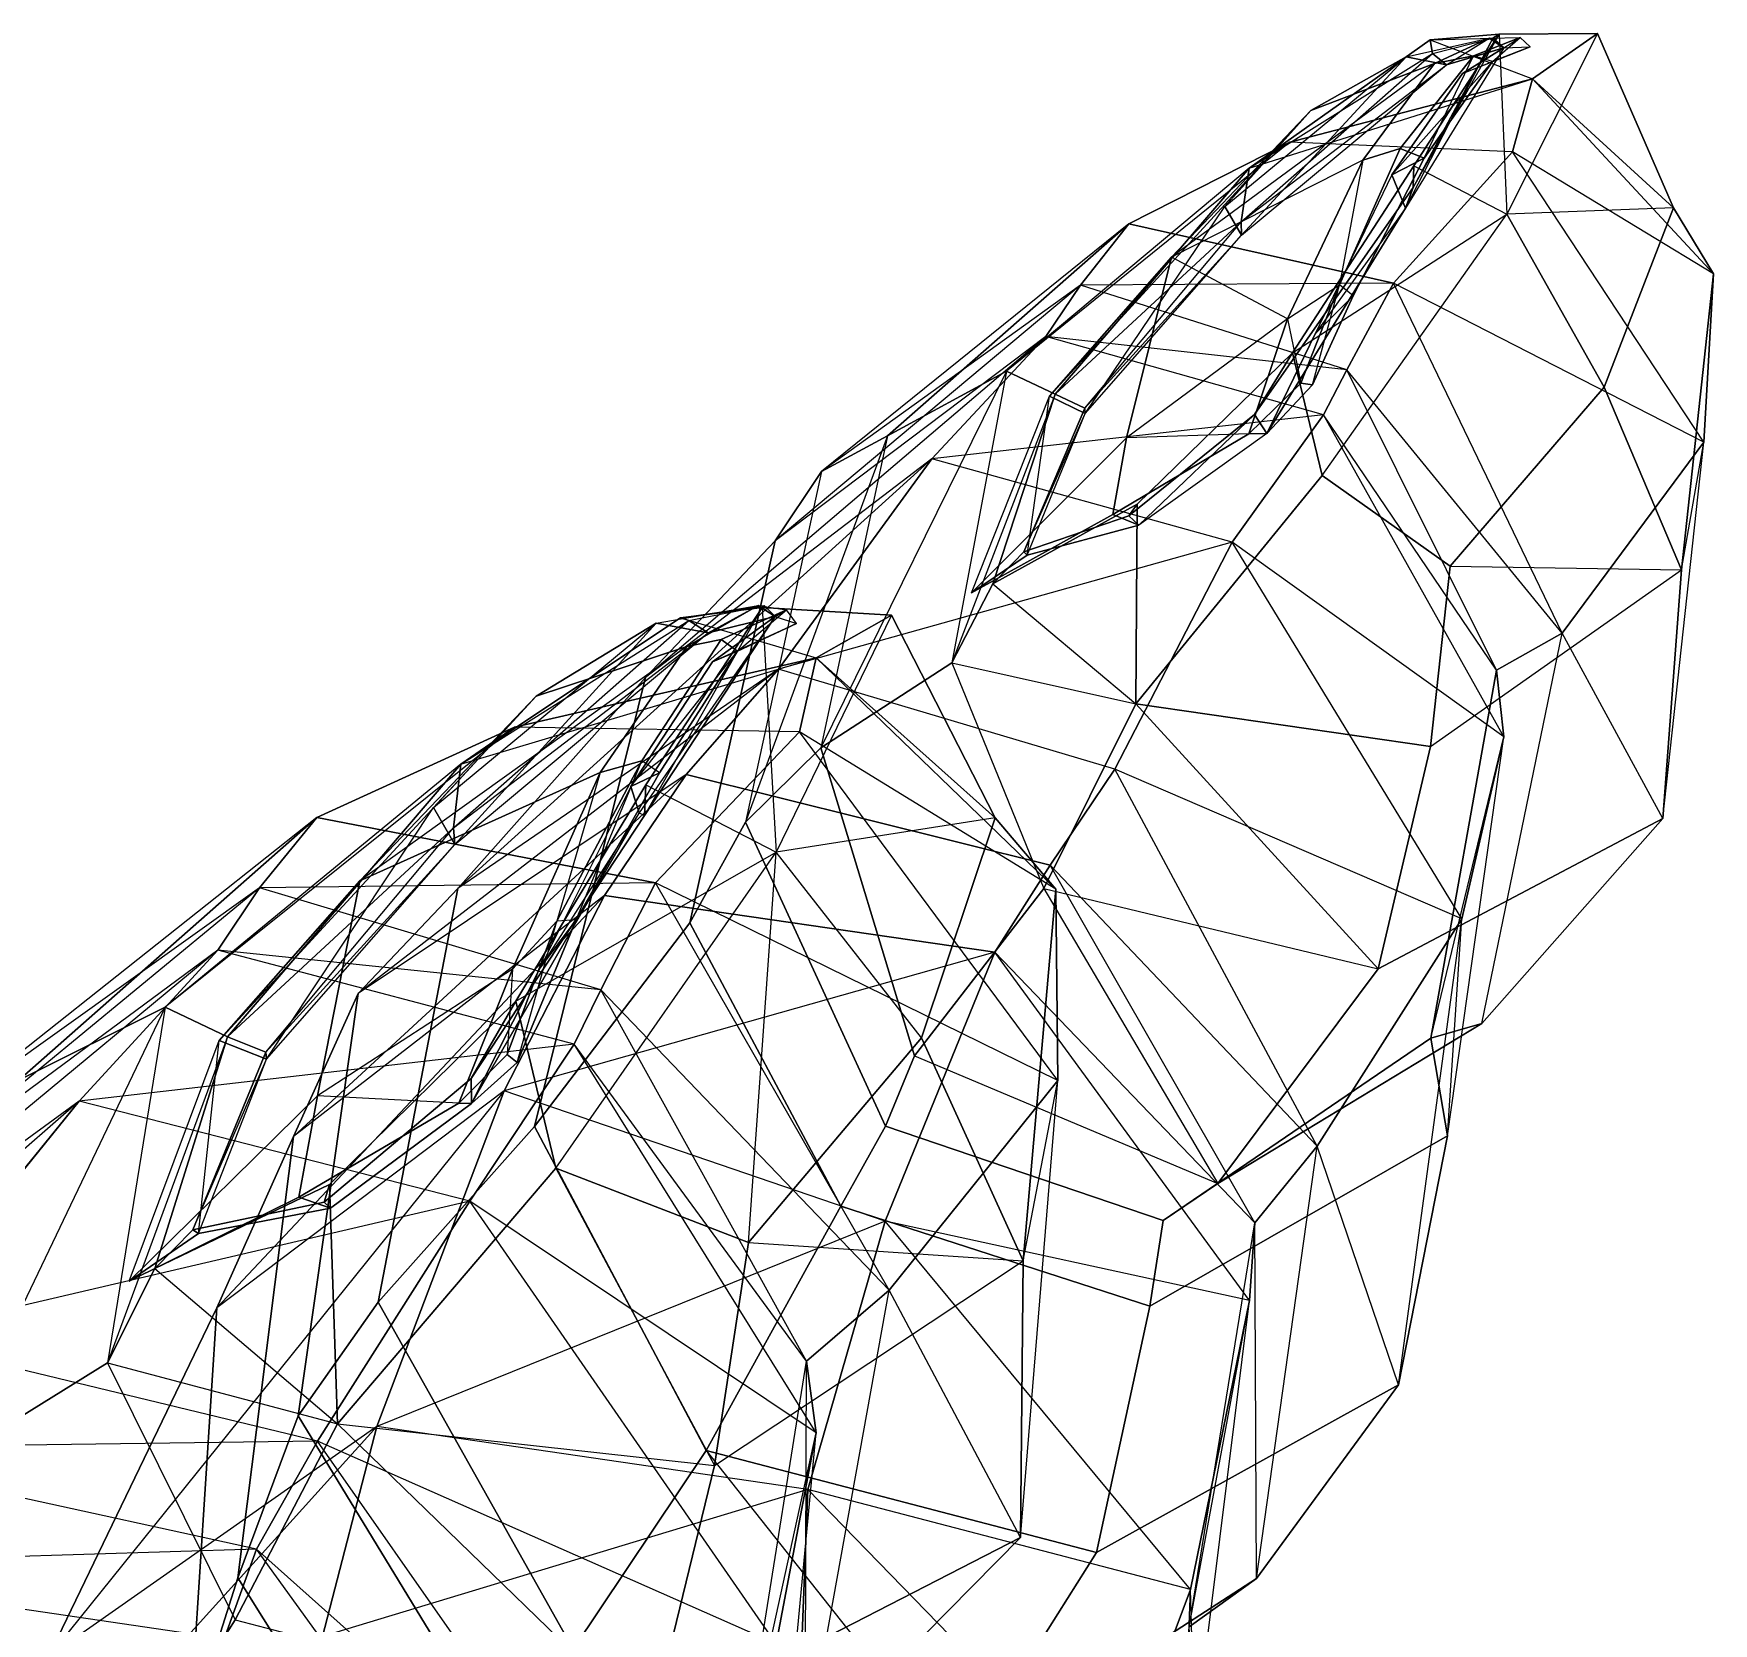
# Model space of a CAD drawing. Extents: x -0.135 to 0.053, y -0.194 to 0.215.
# Drawn here: x -0.12185 to -0.113, y 0.13167 to 0.14005 of the extents above; entities that cross this region are included whole.
import ezdxf

# ---------------------------------------------------------------- set-up
doc = ezdxf.new("R2010")
doc.units = 0
for name, color, linetype in [('FIGURE_1_MAN_FINGERNAILS_RIGHT', 31, 'CONTINUOUS'), ('FIGURE_1_MAN_HAND_RIGHT', 31, 'CONTINUOUS'), ('FIGURE_1_MAN_PALM_RIGHT', 31, 'CONTINUOUS')]:
    doc.layers.add(name, color=color, linetype=linetype)

msp = doc.modelspace()

# ---------------------------------------------------------------- linework, layer by layer
at = {"layer": 'FIGURE_1_MAN_FINGERNAILS_RIGHT', "invisible_edges": 8}
for points in [[(-0.114182, 0.140029, 0.334908), (-0.11447, 0.139895, 0.334322), (-0.115123, 0.139647, 0.335576)], [(-0.115123, 0.139647, 0.335576), (-0.11462, 0.13993, 0.335705), (-0.114182, 0.140029, 0.334908)], [(-0.114324, 0.139842, 0.334321), (-0.114106, 0.139978, 0.33485), (-0.114624, 0.139132, 0.333664)], [(-0.11462, 0.13993, 0.335705), (-0.114408, 0.139889, 0.335525), (-0.114182, 0.140029, 0.334908)], [(-0.114408, 0.139889, 0.335525), (-0.114482, 0.139948, 0.335591), (-0.114163, 0.140028, 0.334728)], [(-0.114019, 0.140032, 0.33441), (-0.114265, 0.139935, 0.333937), (-0.11447, 0.139895, 0.334322)], [(-0.11447, 0.139895, 0.334322), (-0.114182, 0.140029, 0.334908), (-0.114019, 0.140032, 0.33441)], [(-0.114408, 0.139889, 0.335525), (-0.114106, 0.139978, 0.33485), (-0.114182, 0.140029, 0.334908)], [(-0.114163, 0.140028, 0.334728), (-0.114106, 0.139978, 0.33485), (-0.114408, 0.139889, 0.335525)], [(-0.114324, 0.139842, 0.334321), (-0.114165, 0.139906, 0.334019), (-0.113967, 0.139984, 0.334386)], [(-0.114106, 0.139978, 0.33485), (-0.114324, 0.139842, 0.334321), (-0.113967, 0.139984, 0.334386)], [(-0.114165, 0.139906, 0.334019), (-0.114265, 0.139935, 0.333937), (-0.114019, 0.140032, 0.33441)], [(-0.114182, 0.140029, 0.334908), (-0.114106, 0.139978, 0.33485), (-0.114019, 0.140032, 0.33441)], [(-0.113967, 0.139984, 0.334386), (-0.114165, 0.139906, 0.334019), (-0.114019, 0.140032, 0.33441)], [(-0.114106, 0.139978, 0.33485), (-0.113967, 0.139984, 0.334386), (-0.114019, 0.140032, 0.33441)], [(-0.11447, 0.139895, 0.334322), (-0.114848, 0.139386, 0.333633), (-0.115856, 0.138875, 0.334948)], [(-0.115123, 0.139647, 0.335576), (-0.11447, 0.139895, 0.334322), (-0.115856, 0.138875, 0.334948)], [(-0.115575, 0.139142, 0.336969), (-0.11462, 0.13993, 0.335705), (-0.115123, 0.139647, 0.335576)], [(-0.115575, 0.139142, 0.336969), (-0.115487, 0.13899, 0.336638), (-0.11462, 0.13993, 0.335705)], [(-0.115489, 0.139061, 0.336646), (-0.114482, 0.139948, 0.335591), (-0.114408, 0.139889, 0.335525)], [(-0.115487, 0.13899, 0.336638), (-0.115489, 0.139061, 0.336646), (-0.114408, 0.139889, 0.335525)], [(-0.115487, 0.13899, 0.336638), (-0.114408, 0.139889, 0.335525), (-0.11462, 0.13993, 0.335705)], [(-0.114265, 0.139935, 0.333937), (-0.114652, 0.139448, 0.333336), (-0.114848, 0.139386, 0.333633)], [(-0.114848, 0.139386, 0.333633), (-0.11447, 0.139895, 0.334322), (-0.114265, 0.139935, 0.333937)], [(-0.114696, 0.139309, 0.333625), (-0.114525, 0.139397, 0.333329), (-0.114165, 0.139906, 0.334019)], [(-0.114324, 0.139842, 0.334321), (-0.114696, 0.139309, 0.333625), (-0.114165, 0.139906, 0.334019)], [(-0.114525, 0.139397, 0.333329), (-0.114652, 0.139448, 0.333336), (-0.114265, 0.139935, 0.333937)], [(-0.114165, 0.139906, 0.334019), (-0.114525, 0.139397, 0.333329), (-0.114265, 0.139935, 0.333937)], [(-0.114624, 0.139132, 0.333664), (-0.114696, 0.139309, 0.333625), (-0.114324, 0.139842, 0.334321)], [(-0.115123, 0.139647, 0.335576), (-0.115856, 0.138875, 0.334948), (-0.116499, 0.138142, 0.336513)], [(-0.115575, 0.139142, 0.336969), (-0.115123, 0.139647, 0.335576), (-0.116499, 0.138142, 0.336513)], [(-0.114848, 0.139386, 0.333633), (-0.114652, 0.139448, 0.333336), (-0.114972, 0.138729, 0.333069)], [(-0.114972, 0.138729, 0.333069), (-0.114652, 0.139448, 0.333336), (-0.114525, 0.139397, 0.333329)], [(-0.114848, 0.139386, 0.333633), (-0.115245, 0.138549, 0.333356), (-0.115856, 0.138875, 0.334948)], [(-0.115245, 0.138549, 0.333356), (-0.114848, 0.139386, 0.333633), (-0.114972, 0.138729, 0.333069)], [(-0.114525, 0.139397, 0.333329), (-0.114899, 0.138671, 0.333127), (-0.114972, 0.138729, 0.333069)], [(-0.114899, 0.138671, 0.333127), (-0.114525, 0.139397, 0.333329), (-0.114696, 0.139309, 0.333625)], [(-0.114696, 0.139309, 0.333625), (-0.1151, 0.13847, 0.333366), (-0.114899, 0.138671, 0.333127)], [(-0.114696, 0.139309, 0.333625), (-0.114624, 0.139132, 0.333664), (-0.1151, 0.13847, 0.333366)], [(-0.116499, 0.138142, 0.336513), (-0.116311, 0.13805, 0.336461), (-0.115575, 0.139142, 0.336969)], [(-0.116311, 0.13805, 0.336461), (-0.115487, 0.13899, 0.336638), (-0.115575, 0.139142, 0.336969)], [(-0.114624, 0.139132, 0.333664), (-0.115355, 0.137945, 0.333347), (-0.1151, 0.13847, 0.333366)], [(-0.116313, 0.138079, 0.336494), (-0.115489, 0.139061, 0.336646), (-0.115487, 0.13899, 0.336638)], [(-0.116311, 0.13805, 0.336461), (-0.116313, 0.138079, 0.336494), (-0.115487, 0.13899, 0.336638)], [(-0.11691, 0.137106, 0.335567), (-0.116499, 0.138142, 0.336513), (-0.115856, 0.138875, 0.334948)], [(-0.115856, 0.138875, 0.334948), (-0.116094, 0.137922, 0.334223), (-0.11691, 0.137106, 0.335567)], [(-0.115245, 0.138549, 0.333356), (-0.116094, 0.137922, 0.334223), (-0.115856, 0.138875, 0.334948)], [(-0.115245, 0.138549, 0.333356), (-0.114972, 0.138729, 0.333069), (-0.115175, 0.138211, 0.333122)], [(-0.115113, 0.138202, 0.333145), (-0.115175, 0.138211, 0.333122), (-0.114972, 0.138729, 0.333069)], [(-0.114899, 0.138671, 0.333127), (-0.115113, 0.138202, 0.333145), (-0.114972, 0.138729, 0.333069)], [(-0.115113, 0.138202, 0.333145), (-0.114899, 0.138671, 0.333127), (-0.1151, 0.13847, 0.333366)], [(-0.115245, 0.138549, 0.333356), (-0.115449, 0.137943, 0.333322), (-0.116094, 0.137922, 0.334223)], [(-0.115449, 0.137943, 0.333322), (-0.115245, 0.138549, 0.333356), (-0.115175, 0.138211, 0.333122)], [(-0.1151, 0.13847, 0.333366), (-0.115355, 0.137945, 0.333347), (-0.115113, 0.138202, 0.333145)], [(-0.115355, 0.137945, 0.333347), (-0.115449, 0.137943, 0.333322), (-0.115175, 0.138211, 0.333122)], [(-0.115175, 0.138211, 0.333122), (-0.115113, 0.138202, 0.333145), (-0.115355, 0.137945, 0.333347)], [(-0.11691, 0.137106, 0.335567), (-0.116617, 0.137304, 0.335472), (-0.116499, 0.138142, 0.336513)], [(-0.116617, 0.137304, 0.335472), (-0.116311, 0.13805, 0.336461), (-0.116499, 0.138142, 0.336513)], [(-0.116634, 0.137322, 0.335473), (-0.116313, 0.138079, 0.336494), (-0.116311, 0.13805, 0.336461)], [(-0.116617, 0.137304, 0.335472), (-0.116634, 0.137322, 0.335473), (-0.116311, 0.13805, 0.336461)], [(-0.11542, 0.138046, 0.333379), (-0.116081, 0.137511, 0.333894), (-0.116029, 0.137462, 0.334033)], [(-0.115355, 0.137945, 0.333347), (-0.11542, 0.138046, 0.333379), (-0.116029, 0.137462, 0.334033)], [(-0.116094, 0.137922, 0.334223), (-0.116165, 0.137518, 0.333974), (-0.11691, 0.137106, 0.335567)], [(-0.115449, 0.137943, 0.333322), (-0.116165, 0.137518, 0.333974), (-0.116094, 0.137922, 0.334223)], [(-0.116029, 0.137462, 0.334033), (-0.116165, 0.137518, 0.333974), (-0.115449, 0.137943, 0.333322)], [(-0.115449, 0.137943, 0.333322), (-0.115355, 0.137945, 0.333347), (-0.116029, 0.137462, 0.334033)], [(-0.116617, 0.137304, 0.335472), (-0.11691, 0.137106, 0.335567), (-0.116165, 0.137518, 0.333974)], [(-0.116029, 0.137462, 0.334033), (-0.116081, 0.137511, 0.333894), (-0.116634, 0.137322, 0.335473)], [(-0.116165, 0.137518, 0.333974), (-0.116029, 0.137462, 0.334033), (-0.116617, 0.137304, 0.335472)], [(-0.116634, 0.137322, 0.335473), (-0.116617, 0.137304, 0.335472), (-0.116029, 0.137462, 0.334033)], [(-0.118034, 0.137039, 0.320829), (-0.11841, 0.136823, 0.320131), (-0.119205, 0.13656, 0.32169)], [(-0.119205, 0.13656, 0.32169), (-0.118572, 0.136946, 0.321812), (-0.118034, 0.137039, 0.320829)], [(-0.118572, 0.136946, 0.321812), (-0.118298, 0.136894, 0.321578), (-0.118034, 0.137039, 0.320829)], [(-0.11841, 0.136823, 0.320131), (-0.118034, 0.137039, 0.320829), (-0.117886, 0.137015, 0.320417)], [(-0.118298, 0.136894, 0.321578), (-0.118401, 0.136959, 0.321659), (-0.118004, 0.137038, 0.320645)], [(-0.118298, 0.136894, 0.321578), (-0.117945, 0.13698, 0.320772), (-0.118034, 0.137039, 0.320829)], [(-0.118004, 0.137038, 0.320645), (-0.117945, 0.13698, 0.320772), (-0.118298, 0.136894, 0.321578)], [(-0.118034, 0.137039, 0.320829), (-0.117945, 0.13698, 0.320772), (-0.117886, 0.137015, 0.320417)], [(-0.119746, 0.135973, 0.323539), (-0.118572, 0.136946, 0.321812), (-0.119205, 0.13656, 0.32169)], [(-0.119746, 0.135973, 0.323539), (-0.119634, 0.135779, 0.323135), (-0.118572, 0.136946, 0.321812)], [(-0.119641, 0.135866, 0.323137), (-0.118401, 0.136959, 0.321659), (-0.118298, 0.136894, 0.321578)], [(-0.119634, 0.135779, 0.323135), (-0.118298, 0.136894, 0.321578), (-0.118572, 0.136946, 0.321812)], [(-0.118275, 0.136741, 0.320126), (-0.117945, 0.13698, 0.320772), (-0.118662, 0.135945, 0.319367)], [(-0.117886, 0.137015, 0.320417), (-0.11823, 0.136859, 0.319732), (-0.11841, 0.136823, 0.320131)], [(-0.117945, 0.13698, 0.320772), (-0.118275, 0.136741, 0.320126), (-0.117832, 0.136943, 0.320422)], [(-0.118275, 0.136741, 0.320126), (-0.118143, 0.136797, 0.319791), (-0.117832, 0.136943, 0.320422)], [(-0.118143, 0.136797, 0.319791), (-0.11823, 0.136859, 0.319732), (-0.117886, 0.137015, 0.320417)], [(-0.117832, 0.136943, 0.320422), (-0.118143, 0.136797, 0.319791), (-0.117886, 0.137015, 0.320417)], [(-0.117945, 0.13698, 0.320772), (-0.117832, 0.136943, 0.320422), (-0.117886, 0.137015, 0.320417)], [(-0.119634, 0.135779, 0.323135), (-0.119641, 0.135866, 0.323137), (-0.118298, 0.136894, 0.321578)], [(-0.11823, 0.136859, 0.319732), (-0.118648, 0.136219, 0.319039), (-0.118868, 0.136158, 0.319331)], [(-0.118868, 0.136158, 0.319331), (-0.11841, 0.136823, 0.320131), (-0.11823, 0.136859, 0.319732)], [(-0.118648, 0.136219, 0.319039), (-0.11823, 0.136859, 0.319732), (-0.118143, 0.136797, 0.319791)], [(-0.11841, 0.136823, 0.320131), (-0.118868, 0.136158, 0.319331), (-0.120134, 0.135588, 0.321096)], [(-0.119205, 0.13656, 0.32169), (-0.11841, 0.136823, 0.320131), (-0.120134, 0.135588, 0.321096)], [(-0.118705, 0.136085, 0.319307), (-0.118555, 0.136157, 0.319045), (-0.118143, 0.136797, 0.319791)], [(-0.118275, 0.136741, 0.320126), (-0.118705, 0.136085, 0.319307), (-0.118143, 0.136797, 0.319791)], [(-0.118143, 0.136797, 0.319791), (-0.118555, 0.136157, 0.319045), (-0.118648, 0.136219, 0.319039)], [(-0.118662, 0.135945, 0.319367), (-0.118705, 0.136085, 0.319307), (-0.118275, 0.136741, 0.320126)], [(-0.119205, 0.13656, 0.32169), (-0.120134, 0.135588, 0.321096), (-0.120875, 0.134746, 0.323094)], [(-0.119746, 0.135973, 0.323539), (-0.119205, 0.13656, 0.32169), (-0.120875, 0.134746, 0.323094)], [(-0.120357, 0.134454, 0.320212), (-0.120134, 0.135588, 0.321096), (-0.118868, 0.136158, 0.319331)], [(-0.118868, 0.136158, 0.319331), (-0.119329, 0.135122, 0.318936), (-0.120357, 0.134454, 0.320212)], [(-0.119329, 0.135122, 0.318936), (-0.118868, 0.136158, 0.319331), (-0.119095, 0.135374, 0.318712)], [(-0.118868, 0.136158, 0.319331), (-0.118648, 0.136219, 0.319039), (-0.119095, 0.135374, 0.318712)], [(-0.118993, 0.135382, 0.318729), (-0.119095, 0.135374, 0.318712), (-0.118648, 0.136219, 0.319039)], [(-0.118555, 0.136157, 0.319045), (-0.118993, 0.135382, 0.318729), (-0.118648, 0.136219, 0.319039)], [(-0.118993, 0.135382, 0.318729), (-0.118555, 0.136157, 0.319045), (-0.118705, 0.136085, 0.319307)], [(-0.118705, 0.136085, 0.319307), (-0.119184, 0.135128, 0.318939), (-0.118993, 0.135382, 0.318729)], [(-0.118705, 0.136085, 0.319307), (-0.118662, 0.135945, 0.319367), (-0.119184, 0.135128, 0.318939)], [(-0.120875, 0.134746, 0.323094), (-0.120626, 0.134648, 0.323035), (-0.119746, 0.135973, 0.323539)], [(-0.120626, 0.134648, 0.323035), (-0.119634, 0.135779, 0.323135), (-0.119746, 0.135973, 0.323539)], [(-0.118662, 0.135945, 0.319367), (-0.119546, 0.134414, 0.31908), (-0.119184, 0.135128, 0.318939)], [(-0.120629, 0.134684, 0.323076), (-0.119641, 0.135866, 0.323137), (-0.119634, 0.135779, 0.323135)], [(-0.120626, 0.134648, 0.323035), (-0.120629, 0.134684, 0.323076), (-0.119634, 0.135779, 0.323135)], [(-0.12135, 0.133477, 0.322013), (-0.120875, 0.134746, 0.323094), (-0.120134, 0.135588, 0.321096)], [(-0.120134, 0.135588, 0.321096), (-0.120357, 0.134454, 0.320212), (-0.12135, 0.133477, 0.322013)], [(-0.119329, 0.135122, 0.318936), (-0.119095, 0.135374, 0.318712), (-0.119358, 0.134672, 0.318824)], [(-0.119305, 0.134629, 0.318825), (-0.119358, 0.134672, 0.318824), (-0.119095, 0.135374, 0.318712)], [(-0.119305, 0.134629, 0.318825), (-0.118993, 0.135382, 0.318729), (-0.119184, 0.135128, 0.318939)], [(-0.118993, 0.135382, 0.318729), (-0.119305, 0.134629, 0.318825), (-0.119095, 0.135374, 0.318712)], [(-0.119329, 0.135122, 0.318936), (-0.119613, 0.134415, 0.319058), (-0.120357, 0.134454, 0.320212)], [(-0.119613, 0.134415, 0.319058), (-0.119329, 0.135122, 0.318936), (-0.119358, 0.134672, 0.318824)], [(-0.119184, 0.135128, 0.318939), (-0.119546, 0.134414, 0.31908), (-0.119305, 0.134629, 0.318825)], [(-0.12135, 0.133477, 0.322013), (-0.120984, 0.133728, 0.321889), (-0.120875, 0.134746, 0.323094)], [(-0.120984, 0.133728, 0.321889), (-0.120626, 0.134648, 0.323035), (-0.120875, 0.134746, 0.323094)], [(-0.121014, 0.133747, 0.32189), (-0.120629, 0.134684, 0.323076), (-0.120626, 0.134648, 0.323035)], [(-0.120984, 0.133728, 0.321889), (-0.121014, 0.133747, 0.32189), (-0.120626, 0.134648, 0.323035)], [(-0.119546, 0.134414, 0.31908), (-0.119613, 0.134415, 0.319058), (-0.119358, 0.134672, 0.318824)], [(-0.119358, 0.134672, 0.318824), (-0.119305, 0.134629, 0.318825), (-0.119546, 0.134414, 0.31908)], [(-0.119546, 0.134414, 0.31908), (-0.119548, 0.134545, 0.319097), (-0.120322, 0.133893, 0.319845)], [(-0.120357, 0.134454, 0.320212), (-0.120455, 0.13392, 0.319953), (-0.12135, 0.133477, 0.322013)], [(-0.119613, 0.134415, 0.319058), (-0.120455, 0.13392, 0.319953), (-0.120357, 0.134454, 0.320212)], [(-0.120288, 0.133862, 0.320039), (-0.120455, 0.13392, 0.319953), (-0.119613, 0.134415, 0.319058)], [(-0.120322, 0.133893, 0.319845), (-0.120288, 0.133862, 0.320039), (-0.119546, 0.134414, 0.31908)], [(-0.119613, 0.134415, 0.319058), (-0.119546, 0.134414, 0.31908), (-0.120288, 0.133862, 0.320039)], [(-0.120984, 0.133728, 0.321889), (-0.12135, 0.133477, 0.322013), (-0.120455, 0.13392, 0.319953)], [(-0.120288, 0.133862, 0.320039), (-0.120322, 0.133893, 0.319845), (-0.121014, 0.133747, 0.32189)], [(-0.121014, 0.133747, 0.32189), (-0.120984, 0.133728, 0.321889), (-0.120288, 0.133862, 0.320039)], [(-0.120455, 0.13392, 0.319953), (-0.120288, 0.133862, 0.320039), (-0.120984, 0.133728, 0.321889)]]:
    msp.add_3dface(points, dxfattribs=at)
at = {"layer": 'FIGURE_1_MAN_HAND_RIGHT', "invisible_edges": 8}
for points in [[(-0.11413, 0.14005, 0.334315), (-0.114579, 0.139356, 0.333309), (-0.114584, 0.139242, 0.333497)], [(-0.114163, 0.140028, 0.334728), (-0.11413, 0.14005, 0.334315), (-0.114584, 0.139242, 0.333497)], [(-0.114579, 0.139356, 0.333309), (-0.11413, 0.14005, 0.334315), (-0.114089, 0.139102, 0.33322)], [(-0.114494, 0.14002, 0.335438), (-0.113955, 0.139814, 0.336143), (-0.113612, 0.140053, 0.334543)], [(-0.113612, 0.140053, 0.334543), (-0.11413, 0.14005, 0.334315), (-0.114494, 0.14002, 0.335438)], [(-0.114494, 0.14002, 0.335438), (-0.11413, 0.14005, 0.334315), (-0.114163, 0.140028, 0.334728)], [(-0.11413, 0.14005, 0.334315), (-0.113612, 0.140053, 0.334543), (-0.114089, 0.139102, 0.33322)], [(-0.115447, 0.139343, 0.336717), (-0.114494, 0.14002, 0.335438), (-0.114482, 0.139948, 0.335591)], [(-0.114494, 0.14002, 0.335438), (-0.115447, 0.139343, 0.336717), (-0.113955, 0.139814, 0.336143)], [(-0.114163, 0.140028, 0.334728), (-0.114584, 0.139242, 0.333497), (-0.114624, 0.139132, 0.333664)], [(-0.114106, 0.139978, 0.33485), (-0.114163, 0.140028, 0.334728), (-0.114624, 0.139132, 0.333664)], [(-0.114482, 0.139948, 0.335591), (-0.114494, 0.14002, 0.335438), (-0.114163, 0.140028, 0.334728)], [(-0.115489, 0.139061, 0.336646), (-0.115447, 0.139343, 0.336717), (-0.114482, 0.139948, 0.335591)], [(-0.115447, 0.139343, 0.336717), (-0.115233, 0.13948, 0.337287), (-0.113955, 0.139814, 0.336143)], [(-0.114059, 0.13943, 0.337558), (-0.113955, 0.139814, 0.336143), (-0.115233, 0.13948, 0.337287)], [(-0.116081, 0.13905, 0.338416), (-0.115233, 0.13948, 0.337287), (-0.116727, 0.138274, 0.336696)], [(-0.115233, 0.13948, 0.337287), (-0.115447, 0.139343, 0.336717), (-0.116727, 0.138274, 0.336696)], [(-0.115233, 0.13948, 0.337287), (-0.116081, 0.13905, 0.338416), (-0.114687, 0.138737, 0.339236)], [(-0.114687, 0.138737, 0.339236), (-0.114059, 0.13943, 0.337558), (-0.115233, 0.13948, 0.337287)], [(-0.115447, 0.139343, 0.336717), (-0.116469, 0.138152, 0.336497), (-0.116727, 0.138274, 0.336696)], [(-0.116469, 0.138152, 0.336497), (-0.115447, 0.139343, 0.336717), (-0.115489, 0.139061, 0.336646)], [(-0.114584, 0.139242, 0.333497), (-0.114579, 0.139356, 0.333309), (-0.115219, 0.13837, 0.333107)], [(-0.115219, 0.13837, 0.333107), (-0.114579, 0.139356, 0.333309), (-0.114089, 0.139102, 0.33322)], [(-0.114624, 0.139132, 0.333664), (-0.114584, 0.139242, 0.333497), (-0.11542, 0.138046, 0.333379)], [(-0.115219, 0.13837, 0.333107), (-0.11542, 0.138046, 0.333379), (-0.114584, 0.139242, 0.333497)], [(-0.11542, 0.138046, 0.333379), (-0.115355, 0.137945, 0.333347), (-0.114624, 0.139132, 0.333664)], [(-0.115063, 0.137724, 0.332874), (-0.115219, 0.13837, 0.333107), (-0.114089, 0.139102, 0.33322)], [(-0.116081, 0.13905, 0.338416), (-0.117353, 0.137933, 0.337415), (-0.117701, 0.137745, 0.338115)], [(-0.116336, 0.138727, 0.339263), (-0.116081, 0.13905, 0.338416), (-0.117701, 0.137745, 0.338115)], [(-0.116727, 0.138274, 0.336696), (-0.117353, 0.137933, 0.337415), (-0.116081, 0.13905, 0.338416)], [(-0.116313, 0.138079, 0.336494), (-0.116469, 0.138152, 0.336497), (-0.115489, 0.139061, 0.336646)], [(-0.114687, 0.138737, 0.339236), (-0.116081, 0.13905, 0.338416), (-0.116336, 0.138727, 0.339263)], [(-0.116336, 0.138727, 0.339263), (-0.117701, 0.137745, 0.338115), (-0.117946, 0.13738, 0.338696)], [(-0.116519, 0.138457, 0.339998), (-0.116336, 0.138727, 0.339263), (-0.117946, 0.13738, 0.338696)], [(-0.114933, 0.13828, 0.339963), (-0.116336, 0.138727, 0.339263), (-0.116519, 0.138457, 0.339998)], [(-0.114933, 0.13828, 0.339963), (-0.114687, 0.138737, 0.339236), (-0.116336, 0.138727, 0.339263)], [(-0.116519, 0.138457, 0.339998), (-0.117946, 0.13738, 0.338696), (-0.118629, 0.136659, 0.340346)], [(-0.117119, 0.137812, 0.34184), (-0.116519, 0.138457, 0.339998), (-0.118629, 0.136659, 0.340346)], [(-0.115056, 0.138043, 0.34064), (-0.116519, 0.138457, 0.339998), (-0.117119, 0.137812, 0.34184)], [(-0.115056, 0.138043, 0.34064), (-0.114933, 0.13828, 0.339963), (-0.116519, 0.138457, 0.339998)], [(-0.11542, 0.138046, 0.333379), (-0.115219, 0.13837, 0.333107), (-0.116038, 0.137572, 0.333859)], [(-0.116038, 0.137572, 0.333859), (-0.115219, 0.13837, 0.333107), (-0.115063, 0.137724, 0.332874)], [(-0.116727, 0.138274, 0.336696), (-0.117014, 0.136737, 0.335293), (-0.117705, 0.136288, 0.33646)], [(-0.117353, 0.137933, 0.337415), (-0.116727, 0.138274, 0.336696), (-0.117705, 0.136288, 0.33646)], [(-0.116727, 0.138274, 0.336696), (-0.116469, 0.138152, 0.336497), (-0.117014, 0.136737, 0.335293)], [(-0.116469, 0.138152, 0.336497), (-0.116799, 0.137153, 0.335265), (-0.117014, 0.136737, 0.335293)], [(-0.116634, 0.137322, 0.335473), (-0.116799, 0.137153, 0.335265), (-0.116469, 0.138152, 0.336497)], [(-0.116469, 0.138152, 0.336497), (-0.116313, 0.138079, 0.336494), (-0.116634, 0.137322, 0.335473)], [(-0.115537, 0.137372, 0.342556), (-0.115056, 0.138043, 0.34064), (-0.117119, 0.137812, 0.34184)], [(-0.116038, 0.137572, 0.333859), (-0.116081, 0.137511, 0.333894), (-0.11542, 0.138046, 0.333379)], [(-0.117353, 0.137933, 0.337415), (-0.117705, 0.136288, 0.33646), (-0.118102, 0.135896, 0.337289)], [(-0.117701, 0.137745, 0.338115), (-0.117353, 0.137933, 0.337415), (-0.118102, 0.135896, 0.337289)], [(-0.117119, 0.137812, 0.34184), (-0.118629, 0.136659, 0.340346), (-0.119617, 0.135547, 0.342734)], [(-0.117928, 0.136703, 0.344046), (-0.117119, 0.137812, 0.34184), (-0.119617, 0.135547, 0.342734)], [(-0.117946, 0.13738, 0.338696), (-0.117701, 0.137745, 0.338115), (-0.118102, 0.135896, 0.337289)], [(-0.115537, 0.137372, 0.342556), (-0.117119, 0.137812, 0.34184), (-0.117928, 0.136703, 0.344046)], [(-0.115063, 0.137724, 0.332874), (-0.116044, 0.13652, 0.333979), (-0.116038, 0.137572, 0.333859)], [(-0.116081, 0.137511, 0.333894), (-0.116038, 0.137572, 0.333859), (-0.116799, 0.137153, 0.335265)], [(-0.116799, 0.137153, 0.335265), (-0.116038, 0.137572, 0.333859), (-0.116044, 0.13652, 0.333979)], [(-0.116799, 0.137153, 0.335265), (-0.116634, 0.137322, 0.335473), (-0.116081, 0.137511, 0.333894)], [(-0.118629, 0.136659, 0.340346), (-0.117946, 0.13738, 0.338696), (-0.118395, 0.135365, 0.337928)], [(-0.118102, 0.135896, 0.337289), (-0.118395, 0.135365, 0.337928), (-0.117946, 0.13738, 0.338696)], [(-0.116156, 0.136175, 0.344626), (-0.115537, 0.137372, 0.342556), (-0.117928, 0.136703, 0.344046)], [(-0.117014, 0.136737, 0.335293), (-0.116799, 0.137153, 0.335265), (-0.116044, 0.13652, 0.333979)], [(-0.118004, 0.137038, 0.320645), (-0.117945, 0.13698, 0.320772), (-0.118633, 0.135931, 0.319252)], [(-0.118004, 0.137038, 0.320645), (-0.118014, 0.137028, 0.320143), (-0.118633, 0.135931, 0.319252)], [(-0.118444, 0.136974, 0.321481), (-0.118014, 0.137028, 0.320143), (-0.118004, 0.137038, 0.320645)], [(-0.118401, 0.136959, 0.321659), (-0.118444, 0.136974, 0.321481), (-0.118004, 0.137038, 0.320645)], [(-0.119641, 0.135866, 0.323137), (-0.119601, 0.136202, 0.323197), (-0.118401, 0.136959, 0.321659)], [(-0.119601, 0.136202, 0.323197), (-0.118444, 0.136974, 0.321481), (-0.118401, 0.136959, 0.321659)], [(-0.118444, 0.136974, 0.321481), (-0.119601, 0.136202, 0.323197), (-0.117729, 0.136762, 0.322374)], [(-0.118633, 0.135931, 0.319252), (-0.117945, 0.13698, 0.320772), (-0.118662, 0.135945, 0.319367)], [(-0.118014, 0.137028, 0.320143), (-0.118627, 0.136093, 0.318898), (-0.118633, 0.135931, 0.319252)], [(-0.118627, 0.136093, 0.318898), (-0.118014, 0.137028, 0.320143), (-0.11794, 0.135738, 0.318753)], [(-0.117333, 0.136987, 0.320312), (-0.118014, 0.137028, 0.320143), (-0.118444, 0.136974, 0.321481)], [(-0.118444, 0.136974, 0.321481), (-0.117729, 0.136762, 0.322374), (-0.117333, 0.136987, 0.320312)], [(-0.118014, 0.137028, 0.320143), (-0.117333, 0.136987, 0.320312), (-0.11794, 0.135738, 0.318753)], [(-0.117928, 0.136703, 0.344046), (-0.119617, 0.135547, 0.342734), (-0.120142, 0.134994, 0.343906)], [(-0.118414, 0.136147, 0.345033), (-0.117928, 0.136703, 0.344046), (-0.120142, 0.134994, 0.343906)], [(-0.119601, 0.136202, 0.323197), (-0.119318, 0.136398, 0.323895), (-0.117729, 0.136762, 0.322374)], [(-0.117817, 0.136372, 0.324207), (-0.117729, 0.136762, 0.322374), (-0.119318, 0.136398, 0.323895)], [(-0.117928, 0.136703, 0.344046), (-0.118414, 0.136147, 0.345033), (-0.116496, 0.135669, 0.345398)], [(-0.116496, 0.135669, 0.345398), (-0.116156, 0.136175, 0.344626), (-0.117928, 0.136703, 0.344046)], [(-0.117705, 0.136288, 0.33646), (-0.117014, 0.136737, 0.335293), (-0.11653, 0.135547, 0.335055)], [(-0.117014, 0.136737, 0.335293), (-0.116044, 0.13652, 0.333979), (-0.11653, 0.135547, 0.335055)], [(-0.119617, 0.135547, 0.342734), (-0.118629, 0.136659, 0.340346), (-0.119213, 0.134293, 0.339748)], [(-0.118395, 0.135365, 0.337928), (-0.119213, 0.134293, 0.339748), (-0.118629, 0.136659, 0.340346)], [(-0.12036, 0.135921, 0.325394), (-0.119318, 0.136398, 0.323895), (-0.121159, 0.134922, 0.323326)], [(-0.119318, 0.136398, 0.323895), (-0.119601, 0.136202, 0.323197), (-0.121159, 0.134922, 0.323326)], [(-0.119318, 0.136398, 0.323895), (-0.12036, 0.135921, 0.325394), (-0.118576, 0.135577, 0.32642)], [(-0.118576, 0.135577, 0.32642), (-0.117817, 0.136372, 0.324207), (-0.119318, 0.136398, 0.323895)], [(-0.118102, 0.135896, 0.337289), (-0.117705, 0.136288, 0.33646), (-0.117211, 0.134665, 0.336647)], [(-0.11653, 0.135547, 0.335055), (-0.117211, 0.134665, 0.336647), (-0.117705, 0.136288, 0.33646)], [(-0.119601, 0.136202, 0.323197), (-0.120831, 0.134765, 0.323072), (-0.121159, 0.134922, 0.323326)], [(-0.120831, 0.134765, 0.323072), (-0.119601, 0.136202, 0.323197), (-0.119641, 0.135866, 0.323137)], [(-0.118414, 0.136147, 0.345033), (-0.120142, 0.134994, 0.343906), (-0.120484, 0.134239, 0.344989)], [(-0.118844, 0.13551, 0.34611), (-0.118414, 0.136147, 0.345033), (-0.120484, 0.134239, 0.344989)], [(-0.118414, 0.136147, 0.345033), (-0.118844, 0.13551, 0.34611), (-0.116788, 0.135212, 0.346452)], [(-0.116788, 0.135212, 0.346452), (-0.116496, 0.135669, 0.345398), (-0.118414, 0.136147, 0.345033)], [(-0.118633, 0.135931, 0.319252), (-0.118627, 0.136093, 0.318898), (-0.119312, 0.134953, 0.318674)], [(-0.119312, 0.134953, 0.318674), (-0.118627, 0.136093, 0.318898), (-0.11794, 0.135738, 0.318753)], [(-0.12036, 0.135921, 0.325394), (-0.121931, 0.134536, 0.324289), (-0.122347, 0.134346, 0.32521)], [(-0.120662, 0.13555, 0.326501), (-0.12036, 0.135921, 0.325394), (-0.122347, 0.134346, 0.32521)], [(-0.121159, 0.134922, 0.323326), (-0.121931, 0.134536, 0.324289), (-0.12036, 0.135921, 0.325394)], [(-0.118576, 0.135577, 0.32642), (-0.12036, 0.135921, 0.325394), (-0.120662, 0.13555, 0.326501)], [(-0.119548, 0.134545, 0.319097), (-0.119546, 0.134414, 0.31908), (-0.118662, 0.135945, 0.319367)], [(-0.118662, 0.135945, 0.319367), (-0.118633, 0.135931, 0.319252), (-0.119548, 0.134545, 0.319097)], [(-0.119312, 0.134953, 0.318674), (-0.119548, 0.134545, 0.319097), (-0.118633, 0.135931, 0.319252)], [(-0.118395, 0.135365, 0.337928), (-0.118102, 0.135896, 0.337289), (-0.117364, 0.134294, 0.337317)], [(-0.117211, 0.134665, 0.336647), (-0.117364, 0.134294, 0.337317), (-0.118102, 0.135896, 0.337289)], [(-0.120629, 0.134684, 0.323076), (-0.120831, 0.134765, 0.323072), (-0.119641, 0.135866, 0.323137)], [(-0.119101, 0.134073, 0.318502), (-0.119312, 0.134953, 0.318674), (-0.11794, 0.135738, 0.318753)], [(-0.120662, 0.13555, 0.326501), (-0.122347, 0.134346, 0.32521), (-0.122635, 0.133924, 0.32599)], [(-0.120883, 0.135222, 0.327454), (-0.120662, 0.13555, 0.326501), (-0.122635, 0.133924, 0.32599)], [(-0.118864, 0.135013, 0.3274), (-0.120662, 0.13555, 0.326501), (-0.120883, 0.135222, 0.327454)], [(-0.118864, 0.135013, 0.3274), (-0.118576, 0.135577, 0.32642), (-0.120662, 0.13555, 0.326501)], [(-0.120142, 0.134994, 0.343906), (-0.119617, 0.135547, 0.342734), (-0.120038, 0.133366, 0.342134)], [(-0.119213, 0.134293, 0.339748), (-0.120038, 0.133366, 0.342134), (-0.119617, 0.135547, 0.342734)], [(-0.118844, 0.13551, 0.34611), (-0.120484, 0.134239, 0.344989), (-0.120888, 0.133337, 0.346209)], [(-0.119373, 0.13448, 0.348078), (-0.118844, 0.13551, 0.34611), (-0.120888, 0.133337, 0.346209)], [(-0.116788, 0.135212, 0.346452), (-0.118844, 0.13551, 0.34611), (-0.119373, 0.13448, 0.348078)], [(-0.119213, 0.134293, 0.339748), (-0.118395, 0.135365, 0.337928), (-0.1176, 0.133873, 0.337845)], [(-0.117364, 0.134294, 0.337317), (-0.1176, 0.133873, 0.337845), (-0.118395, 0.135365, 0.337928)], [(-0.120883, 0.135222, 0.327454), (-0.122635, 0.133924, 0.32599), (-0.123464, 0.133081, 0.328168)], [(-0.121612, 0.134425, 0.329852), (-0.120883, 0.135222, 0.327454), (-0.123464, 0.133081, 0.328168)], [(-0.119004, 0.134726, 0.328252), (-0.120883, 0.135222, 0.327454), (-0.121612, 0.134425, 0.329852)], [(-0.119004, 0.134726, 0.328252), (-0.118864, 0.135013, 0.3274), (-0.120883, 0.135222, 0.327454)], [(-0.117366, 0.133793, 0.349207), (-0.116788, 0.135212, 0.346452), (-0.119373, 0.13448, 0.348078)], [(-0.120484, 0.134239, 0.344989), (-0.120142, 0.134994, 0.343906), (-0.120459, 0.132768, 0.343281)], [(-0.120038, 0.133366, 0.342134), (-0.120459, 0.132768, 0.343281), (-0.120142, 0.134994, 0.343906)], [(-0.121159, 0.134922, 0.323326), (-0.121463, 0.133046, 0.321748), (-0.12231, 0.132523, 0.323317)], [(-0.121931, 0.134536, 0.324289), (-0.121159, 0.134922, 0.323326), (-0.12231, 0.132523, 0.323317)], [(-0.121159, 0.134922, 0.323326), (-0.120831, 0.134765, 0.323072), (-0.121463, 0.133046, 0.321748)], [(-0.119548, 0.134545, 0.319097), (-0.119312, 0.134953, 0.318674), (-0.120293, 0.133987, 0.319795)], [(-0.120293, 0.133987, 0.319795), (-0.119312, 0.134953, 0.318674), (-0.119101, 0.134073, 0.318502)], [(-0.120831, 0.134765, 0.323072), (-0.121215, 0.133543, 0.32165), (-0.121463, 0.133046, 0.321748)], [(-0.121014, 0.133747, 0.32189), (-0.121215, 0.133543, 0.32165), (-0.120831, 0.134765, 0.323072)], [(-0.120831, 0.134765, 0.323072), (-0.120629, 0.134684, 0.323076), (-0.121014, 0.133747, 0.32189)], [(-0.119554, 0.133898, 0.330763), (-0.119004, 0.134726, 0.328252), (-0.121612, 0.134425, 0.329852)], [(-0.119373, 0.13448, 0.348078), (-0.120888, 0.133337, 0.346209), (-0.121775, 0.131496, 0.34889)], [(-0.120044, 0.132711, 0.350654), (-0.119373, 0.13448, 0.348078), (-0.121775, 0.131496, 0.34889)], [(-0.120293, 0.133987, 0.319795), (-0.120322, 0.133893, 0.319845), (-0.119548, 0.134545, 0.319097)], [(-0.117366, 0.133793, 0.349207), (-0.119373, 0.13448, 0.348078), (-0.120044, 0.132711, 0.350654)], [(-0.121612, 0.134425, 0.329852), (-0.123464, 0.133081, 0.328168), (-0.12463, 0.131802, 0.331337)], [(-0.122626, 0.133182, 0.332674), (-0.121612, 0.134425, 0.329852), (-0.12463, 0.131802, 0.331337)], [(-0.119554, 0.133898, 0.330763), (-0.121612, 0.134425, 0.329852), (-0.122626, 0.133182, 0.332674)], [(-0.120038, 0.133366, 0.342134), (-0.119213, 0.134293, 0.339748), (-0.118309, 0.132585, 0.339869)], [(-0.1176, 0.133873, 0.337845), (-0.118309, 0.132585, 0.339869), (-0.119213, 0.134293, 0.339748)], [(-0.120888, 0.133337, 0.346209), (-0.120484, 0.134239, 0.344989), (-0.120777, 0.131913, 0.344304)], [(-0.120459, 0.132768, 0.343281), (-0.120777, 0.131913, 0.344304), (-0.120484, 0.134239, 0.344989)], [(-0.119101, 0.134073, 0.318502), (-0.120252, 0.132725, 0.320111), (-0.120293, 0.133987, 0.319795)], [(-0.120322, 0.133893, 0.319845), (-0.120293, 0.133987, 0.319795), (-0.121215, 0.133543, 0.32165)], [(-0.121215, 0.133543, 0.32165), (-0.120293, 0.133987, 0.319795), (-0.120252, 0.132725, 0.320111)], [(-0.120357, 0.132633, 0.333498), (-0.119554, 0.133898, 0.330763), (-0.122626, 0.133182, 0.332674)], [(-0.121215, 0.133543, 0.32165), (-0.121014, 0.133747, 0.32189), (-0.120322, 0.133893, 0.319845)], [(-0.117773, 0.132379, 0.351189), (-0.117366, 0.133793, 0.349207), (-0.120044, 0.132711, 0.350654)], [(-0.121463, 0.133046, 0.321748), (-0.121215, 0.133543, 0.32165), (-0.120252, 0.132725, 0.320111)], [(-0.121775, 0.131496, 0.34889), (-0.120888, 0.133337, 0.346209), (-0.121031, 0.131115, 0.345385)], [(-0.120777, 0.131913, 0.344304), (-0.121031, 0.131115, 0.345385), (-0.120888, 0.133337, 0.346209)], [(-0.120459, 0.132768, 0.343281), (-0.120038, 0.133366, 0.342134), (-0.11901, 0.131538, 0.342189)], [(-0.118309, 0.132585, 0.339869), (-0.11901, 0.131538, 0.342189), (-0.120038, 0.133366, 0.342134)], [(-0.120357, 0.132633, 0.333498), (-0.122626, 0.133182, 0.332674), (-0.12312, 0.132597, 0.334033)], [(-0.12231, 0.132523, 0.323317), (-0.121463, 0.133046, 0.321748), (-0.120791, 0.131691, 0.321468)], [(-0.121463, 0.133046, 0.321748), (-0.120252, 0.132725, 0.320111), (-0.120791, 0.131691, 0.321468)], [(-0.120044, 0.132711, 0.350654), (-0.121775, 0.131496, 0.34889), (-0.12216, 0.130367, 0.350768)], [(-0.120331, 0.131604, 0.352171), (-0.120044, 0.132711, 0.350654), (-0.12216, 0.130367, 0.350768)], [(-0.120777, 0.131913, 0.344304), (-0.120459, 0.132768, 0.343281), (-0.119321, 0.130899, 0.343068)], [(-0.11901, 0.131538, 0.342189), (-0.119321, 0.130899, 0.343068), (-0.120459, 0.132768, 0.343281)], [(-0.117773, 0.132379, 0.351189), (-0.120044, 0.132711, 0.350654), (-0.120331, 0.131604, 0.352171)], [(-0.120678, 0.132065, 0.334624), (-0.120357, 0.132633, 0.333498), (-0.12312, 0.132597, 0.334033)], [(-0.120678, 0.132065, 0.334624), (-0.12312, 0.132597, 0.334033), (-0.123483, 0.131978, 0.335614)], [(-0.122777, 0.132114, 0.324389), (-0.12231, 0.132523, 0.323317), (-0.121485, 0.130596, 0.323634)], [(-0.120791, 0.131691, 0.321468), (-0.121485, 0.130596, 0.323634), (-0.12231, 0.132523, 0.323317)], [(-0.117812, 0.131381, 0.352364), (-0.117773, 0.132379, 0.351189), (-0.120331, 0.131604, 0.352171)], [(-0.123103, 0.131512, 0.325252), (-0.122777, 0.132114, 0.324389), (-0.121756, 0.130219, 0.324547)], [(-0.121485, 0.130596, 0.323634), (-0.121756, 0.130219, 0.324547), (-0.122777, 0.132114, 0.324389)], [(-0.120849, 0.131591, 0.336062), (-0.120678, 0.132065, 0.334624), (-0.123483, 0.131978, 0.335614)], [(-0.120849, 0.131591, 0.336062), (-0.123483, 0.131978, 0.335614), (-0.123987, 0.130481, 0.339587)], [(-0.121031, 0.131115, 0.345385), (-0.120777, 0.131913, 0.344304), (-0.119698, 0.13019, 0.344001)], [(-0.119321, 0.130899, 0.343068), (-0.119698, 0.13019, 0.344001), (-0.120777, 0.131913, 0.344304)]]:
    msp.add_3dface(points, dxfattribs=at)
at = {"layer": 'FIGURE_1_MAN_PALM_RIGHT', "invisible_edges": 8}
for points in [[(-0.113612, 0.140053, 0.334543), (-0.113212, 0.139134, 0.334675), (-0.114089, 0.139102, 0.33322)], [(-0.113212, 0.139134, 0.334675), (-0.113612, 0.140053, 0.334543), (-0.113955, 0.139814, 0.336143)], [(-0.113001, 0.138786, 0.33575), (-0.113955, 0.139814, 0.336143), (-0.114059, 0.13943, 0.337558)], [(-0.113001, 0.138786, 0.33575), (-0.113212, 0.139134, 0.334675), (-0.113955, 0.139814, 0.336143)], [(-0.113052, 0.137899, 0.337345), (-0.114059, 0.13943, 0.337558), (-0.114687, 0.138737, 0.339236)], [(-0.113052, 0.137899, 0.337345), (-0.113001, 0.138786, 0.33575), (-0.114059, 0.13943, 0.337558)], [(-0.115063, 0.137724, 0.332874), (-0.114089, 0.139102, 0.33322), (-0.113576, 0.13819, 0.33375)], [(-0.113212, 0.139134, 0.334675), (-0.113576, 0.13819, 0.33375), (-0.114089, 0.139102, 0.33322)], [(-0.11317, 0.137226, 0.334798), (-0.113576, 0.13819, 0.33375), (-0.113212, 0.139134, 0.334675)], [(-0.113212, 0.139134, 0.334675), (-0.113001, 0.138786, 0.33575), (-0.11317, 0.137226, 0.334798)], [(-0.113798, 0.136893, 0.339358), (-0.114687, 0.138737, 0.339236), (-0.114933, 0.13828, 0.339963)], [(-0.113798, 0.136893, 0.339358), (-0.113052, 0.137899, 0.337345), (-0.114687, 0.138737, 0.339236)], [(-0.11317, 0.137226, 0.334798), (-0.113001, 0.138786, 0.33575), (-0.113052, 0.137899, 0.337345)], [(-0.114144, 0.136697, 0.339942), (-0.114933, 0.13828, 0.339963), (-0.115056, 0.138043, 0.34064)], [(-0.114144, 0.136697, 0.339942), (-0.113798, 0.136893, 0.339358), (-0.114933, 0.13828, 0.339963)], [(-0.113576, 0.13819, 0.33375), (-0.114388, 0.137246, 0.333366), (-0.115063, 0.137724, 0.332874)], [(-0.114388, 0.137246, 0.333366), (-0.113576, 0.13819, 0.33375), (-0.11317, 0.137226, 0.334798)], [(-0.114105, 0.136347, 0.340508), (-0.115056, 0.138043, 0.34064), (-0.115537, 0.137372, 0.342556)], [(-0.114105, 0.136347, 0.340508), (-0.114144, 0.136697, 0.339942), (-0.115056, 0.138043, 0.34064)], [(-0.113267, 0.135916, 0.336574), (-0.113052, 0.137899, 0.337345), (-0.113798, 0.136893, 0.339358)], [(-0.113267, 0.135916, 0.336574), (-0.11317, 0.137226, 0.334798), (-0.113052, 0.137899, 0.337345)], [(-0.116044, 0.13652, 0.333979), (-0.115063, 0.137724, 0.332874), (-0.114388, 0.137246, 0.333366)], [(-0.114327, 0.135386, 0.342473), (-0.115537, 0.137372, 0.342556), (-0.116156, 0.136175, 0.344626)], [(-0.114327, 0.135386, 0.342473), (-0.114105, 0.136347, 0.340508), (-0.115537, 0.137372, 0.342556)], [(-0.114388, 0.137246, 0.333366), (-0.114491, 0.136295, 0.333994), (-0.116044, 0.13652, 0.333979)], [(-0.11317, 0.137226, 0.334798), (-0.113267, 0.135916, 0.336574), (-0.114768, 0.135123, 0.335286)], [(-0.114768, 0.135123, 0.335286), (-0.114491, 0.136295, 0.333994), (-0.11317, 0.137226, 0.334798)], [(-0.114491, 0.136295, 0.333994), (-0.114388, 0.137246, 0.333366), (-0.11317, 0.137226, 0.334798)], [(-0.117333, 0.136987, 0.320312), (-0.116786, 0.13592, 0.320561), (-0.11794, 0.135738, 0.318753)], [(-0.116786, 0.13592, 0.320561), (-0.117333, 0.136987, 0.320312), (-0.117729, 0.136762, 0.322374)], [(-0.113798, 0.136893, 0.339358), (-0.114144, 0.136697, 0.339942), (-0.11449, 0.134758, 0.339112)], [(-0.11449, 0.134758, 0.339112), (-0.114221, 0.134835, 0.338612), (-0.113798, 0.136893, 0.339358)], [(-0.114221, 0.134835, 0.338612), (-0.113267, 0.135916, 0.336574), (-0.113798, 0.136893, 0.339358)], [(-0.116466, 0.135544, 0.321955), (-0.117729, 0.136762, 0.322374), (-0.117817, 0.136372, 0.324207)], [(-0.116466, 0.135544, 0.321955), (-0.116786, 0.13592, 0.320561), (-0.117729, 0.136762, 0.322374)], [(-0.11449, 0.134758, 0.339112), (-0.114144, 0.136697, 0.339942), (-0.114105, 0.136347, 0.340508)], [(-0.11653, 0.135547, 0.335055), (-0.116044, 0.13652, 0.333979), (-0.114768, 0.135123, 0.335286)], [(-0.116044, 0.13652, 0.333979), (-0.114491, 0.136295, 0.333994), (-0.114768, 0.135123, 0.335286)], [(-0.116456, 0.134535, 0.324058), (-0.117817, 0.136372, 0.324207), (-0.118576, 0.135577, 0.32642)], [(-0.116456, 0.134535, 0.324058), (-0.116466, 0.135544, 0.321955), (-0.117817, 0.136372, 0.324207)], [(-0.114402, 0.134243, 0.339693), (-0.11449, 0.134758, 0.339112), (-0.114105, 0.136347, 0.340508)], [(-0.114402, 0.134243, 0.339693), (-0.114105, 0.136347, 0.340508), (-0.114327, 0.135386, 0.342473)], [(-0.115089, 0.134188, 0.344519), (-0.116156, 0.136175, 0.344626), (-0.116496, 0.135669, 0.345398)], [(-0.115089, 0.134188, 0.344519), (-0.114327, 0.135386, 0.342473), (-0.116156, 0.136175, 0.344626)], [(-0.116786, 0.13592, 0.320561), (-0.117174, 0.13476, 0.319591), (-0.11794, 0.135738, 0.318753)], [(-0.116639, 0.133584, 0.320959), (-0.117174, 0.13476, 0.319591), (-0.116786, 0.13592, 0.320561)], [(-0.116786, 0.13592, 0.320561), (-0.116466, 0.135544, 0.321955), (-0.116639, 0.133584, 0.320959)], [(-0.113267, 0.135916, 0.336574), (-0.114221, 0.134835, 0.338612), (-0.115612, 0.133991, 0.337304)], [(-0.115612, 0.133991, 0.337304), (-0.114768, 0.135123, 0.335286), (-0.113267, 0.135916, 0.336574)], [(-0.118086, 0.133681, 0.319099), (-0.119101, 0.134073, 0.318502), (-0.11794, 0.135738, 0.318753)], [(-0.117174, 0.13476, 0.319591), (-0.118086, 0.133681, 0.319099), (-0.11794, 0.135738, 0.318753)], [(-0.115417, 0.133784, 0.345171), (-0.116496, 0.135669, 0.345398), (-0.116788, 0.135212, 0.346452)], [(-0.115417, 0.133784, 0.345171), (-0.115089, 0.134188, 0.344519), (-0.116496, 0.135669, 0.345398)], [(-0.117345, 0.13343, 0.326738), (-0.118576, 0.135577, 0.32642), (-0.118864, 0.135013, 0.3274)], [(-0.117345, 0.13343, 0.326738), (-0.116456, 0.134535, 0.324058), (-0.118576, 0.135577, 0.32642)], [(-0.117211, 0.134665, 0.336647), (-0.11653, 0.135547, 0.335055), (-0.115612, 0.133991, 0.337304)], [(-0.116639, 0.133584, 0.320959), (-0.116466, 0.135544, 0.321955), (-0.116456, 0.134535, 0.324058)], [(-0.11653, 0.135547, 0.335055), (-0.114768, 0.135123, 0.335286), (-0.115612, 0.133991, 0.337304)], [(-0.114661, 0.132931, 0.341773), (-0.114327, 0.135386, 0.342473), (-0.115089, 0.134188, 0.344519)], [(-0.114661, 0.132931, 0.341773), (-0.114402, 0.134243, 0.339693), (-0.114327, 0.135386, 0.342473)], [(-0.115445, 0.133375, 0.345942), (-0.116788, 0.135212, 0.346452), (-0.117366, 0.133793, 0.349207)], [(-0.115445, 0.133375, 0.345942), (-0.115417, 0.133784, 0.345171), (-0.116788, 0.135212, 0.346452)], [(-0.11778, 0.133055, 0.327454), (-0.118864, 0.135013, 0.3274), (-0.119004, 0.134726, 0.328252)], [(-0.11778, 0.133055, 0.327454), (-0.117345, 0.13343, 0.326738), (-0.118864, 0.135013, 0.3274)], [(-0.114221, 0.134835, 0.338612), (-0.11449, 0.134758, 0.339112), (-0.115901, 0.133797, 0.338009)], [(-0.115901, 0.133797, 0.338009), (-0.115612, 0.133991, 0.337304), (-0.114221, 0.134835, 0.338612)], [(-0.118086, 0.133681, 0.319099), (-0.117174, 0.13476, 0.319591), (-0.116639, 0.133584, 0.320959)], [(-0.11449, 0.134758, 0.339112), (-0.114402, 0.134243, 0.339693), (-0.11597, 0.133346, 0.338478)], [(-0.11597, 0.133346, 0.338478), (-0.115901, 0.133797, 0.338009), (-0.11449, 0.134758, 0.339112)], [(-0.117729, 0.132678, 0.328212), (-0.119004, 0.134726, 0.328252), (-0.119554, 0.133898, 0.330763)], [(-0.117729, 0.132678, 0.328212), (-0.11778, 0.133055, 0.327454), (-0.119004, 0.134726, 0.328252)], [(-0.117364, 0.134294, 0.337317), (-0.117211, 0.134665, 0.336647), (-0.115612, 0.133991, 0.337304)], [(-0.116653, 0.132125, 0.323257), (-0.116456, 0.134535, 0.324058), (-0.117345, 0.13343, 0.326738)], [(-0.116653, 0.132125, 0.323257), (-0.116639, 0.133584, 0.320959), (-0.116456, 0.134535, 0.324058)], [(-0.1176, 0.133873, 0.337845), (-0.117364, 0.134294, 0.337317), (-0.115901, 0.133797, 0.338009)], [(-0.115612, 0.133991, 0.337304), (-0.115901, 0.133797, 0.338009), (-0.117364, 0.134294, 0.337317)], [(-0.114402, 0.134243, 0.339693), (-0.114661, 0.132931, 0.341773), (-0.116252, 0.132046, 0.340446)], [(-0.116252, 0.132046, 0.340446), (-0.11597, 0.133346, 0.338478), (-0.114402, 0.134243, 0.339693)], [(-0.115409, 0.131909, 0.34372), (-0.115089, 0.134188, 0.344519), (-0.115417, 0.133784, 0.345171)], [(-0.115409, 0.131909, 0.34372), (-0.114661, 0.132931, 0.341773), (-0.115089, 0.134188, 0.344519)], [(-0.120252, 0.132725, 0.320111), (-0.119101, 0.134073, 0.318502), (-0.118265, 0.132505, 0.31998)], [(-0.119101, 0.134073, 0.318502), (-0.118086, 0.133681, 0.319099), (-0.118265, 0.132505, 0.31998)], [(-0.11794, 0.131565, 0.330814), (-0.119554, 0.133898, 0.330763), (-0.120357, 0.132633, 0.333498)], [(-0.11794, 0.131565, 0.330814), (-0.117729, 0.132678, 0.328212), (-0.119554, 0.133898, 0.330763)], [(-0.118309, 0.132585, 0.339869), (-0.1176, 0.133873, 0.337845), (-0.11597, 0.133346, 0.338478)], [(-0.115901, 0.133797, 0.338009), (-0.11597, 0.133346, 0.338478), (-0.1176, 0.133873, 0.337845)], [(-0.115756, 0.131852, 0.348974), (-0.117366, 0.133793, 0.349207), (-0.117773, 0.132379, 0.351189)], [(-0.115756, 0.131852, 0.348974), (-0.115445, 0.133375, 0.345942), (-0.117366, 0.133793, 0.349207)], [(-0.115764, 0.131655, 0.344177), (-0.115417, 0.133784, 0.345171), (-0.115445, 0.133375, 0.345942)], [(-0.115764, 0.131655, 0.344177), (-0.115409, 0.131909, 0.34372), (-0.115417, 0.133784, 0.345171)], [(-0.118265, 0.132505, 0.31998), (-0.118086, 0.133681, 0.319099), (-0.116639, 0.133584, 0.320959)], [(-0.116639, 0.133584, 0.320959), (-0.116653, 0.132125, 0.323257), (-0.118601, 0.131125, 0.321843)], [(-0.118601, 0.131125, 0.321843), (-0.118265, 0.132505, 0.31998), (-0.116639, 0.133584, 0.320959)], [(-0.117786, 0.130979, 0.326063), (-0.116653, 0.132125, 0.323257), (-0.117345, 0.13343, 0.326738)], [(-0.117786, 0.130979, 0.326063), (-0.117345, 0.13343, 0.326738), (-0.11778, 0.133055, 0.327454)], [(-0.11597, 0.133346, 0.338478), (-0.116252, 0.132046, 0.340446), (-0.118309, 0.132585, 0.339869)], [(-0.115734, 0.131063, 0.344815), (-0.115764, 0.131655, 0.344177), (-0.115445, 0.133375, 0.345942)], [(-0.115734, 0.131063, 0.344815), (-0.115445, 0.133375, 0.345942), (-0.115756, 0.131852, 0.348974)], [(-0.118143, 0.130788, 0.326647), (-0.117786, 0.130979, 0.326063), (-0.11778, 0.133055, 0.327454)], [(-0.118143, 0.130788, 0.326647), (-0.11778, 0.133055, 0.327454), (-0.117729, 0.132678, 0.328212)], [(-0.114661, 0.132931, 0.341773), (-0.115409, 0.131909, 0.34372), (-0.116975, 0.130899, 0.34258)], [(-0.116975, 0.130899, 0.34258), (-0.116252, 0.132046, 0.340446), (-0.114661, 0.132931, 0.341773)], [(-0.120791, 0.131691, 0.321468), (-0.120252, 0.132725, 0.320111), (-0.118601, 0.131125, 0.321843)], [(-0.120252, 0.132725, 0.320111), (-0.118265, 0.132505, 0.31998), (-0.118601, 0.131125, 0.321843)], [(-0.118758, 0.130349, 0.333525), (-0.120357, 0.132633, 0.333498), (-0.120678, 0.132065, 0.334624)], [(-0.118758, 0.130349, 0.333525), (-0.11794, 0.131565, 0.330814), (-0.120357, 0.132633, 0.333498)], [(-0.117963, 0.130206, 0.327434), (-0.118143, 0.130788, 0.326647), (-0.117729, 0.132678, 0.328212)], [(-0.117963, 0.130206, 0.327434), (-0.117729, 0.132678, 0.328212), (-0.11794, 0.131565, 0.330814)], [(-0.11901, 0.131538, 0.342189), (-0.118309, 0.132585, 0.339869), (-0.116975, 0.130899, 0.34258)], [(-0.118309, 0.132585, 0.339869), (-0.116252, 0.132046, 0.340446), (-0.116975, 0.130899, 0.34258)], [(-0.116177, 0.13074, 0.350236), (-0.117773, 0.132379, 0.351189), (-0.117812, 0.131381, 0.352364)], [(-0.116177, 0.13074, 0.350236), (-0.115756, 0.131852, 0.348974), (-0.117773, 0.132379, 0.351189)], [(-0.116653, 0.132125, 0.323257), (-0.117786, 0.130979, 0.326063), (-0.119504, 0.129859, 0.324618)], [(-0.119504, 0.129859, 0.324618), (-0.118601, 0.131125, 0.321843), (-0.116653, 0.132125, 0.323257)], [(-0.119141, 0.129941, 0.334375), (-0.120678, 0.132065, 0.334624), (-0.120849, 0.131591, 0.336062)], [(-0.119141, 0.129941, 0.334375), (-0.118758, 0.130349, 0.333525), (-0.120678, 0.132065, 0.334624)], [(-0.116975, 0.130899, 0.34258), (-0.115409, 0.131909, 0.34372), (-0.115764, 0.131655, 0.344177)], [(-0.11585, 0.129317, 0.347711), (-0.115756, 0.131852, 0.348974), (-0.116177, 0.13074, 0.350236)], [(-0.11585, 0.129317, 0.347711), (-0.115734, 0.131063, 0.344815), (-0.115756, 0.131852, 0.348974)], [(-0.121485, 0.130596, 0.323634), (-0.120791, 0.131691, 0.321468), (-0.118601, 0.131125, 0.321843)]]:
    msp.add_3dface(points, dxfattribs=at)

doc.saveas('drawing.dxf')
